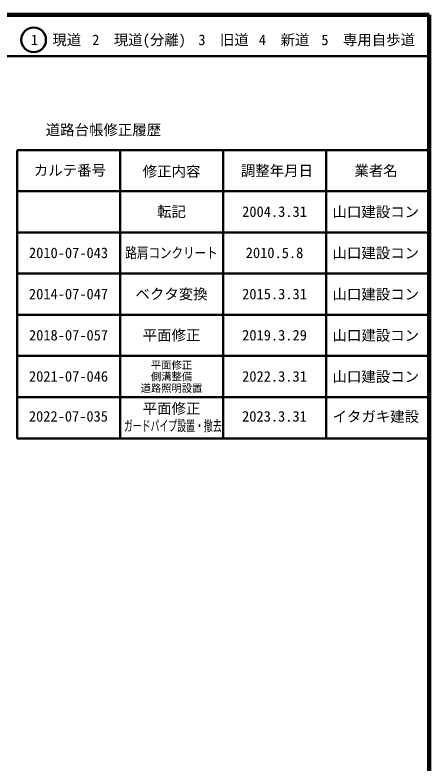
# Model space of a CAD drawing. Units: millimetres, scale not verified. Extents: x 40000 to 680000, y 20000 to 380000.
# Drawn here: x 579500 to 680000, y 198357 to 380000 of the extents above; entities that cross this region are included whole.
import ezdxf
from ezdxf.enums import TextEntityAlignment as Align

# ---------------------------------------------------------------- set-up
doc = ezdxf.new("R2010")
doc.units = ezdxf.units.MM
doc.header["$LTSCALE"] = 1000
for name, color, linetype, lineweight in [('M-TTL', 2, 'Continuous', 140), ('M-TTL-FRAM', 2, 'Continuous', 50), ('M-TTL-LINE', 7, 'Continuous', 50)]:
    doc.layers.add(name, color=color, linetype=linetype, lineweight=lineweight)
doc.layers.add('M-TTL-TXT', color=7, linetype='Continuous')
doc.styles.add('ＭＳ ゴシック', font='')
doc.styles.get('ＭＳ ゴシック').set_extended_font_data('MS Gothic')

msp = doc.modelspace()

# ---------------------------------------------------------------- linework, layer by layer
at = {"layer": 'M-TTL'}
for p, q in [((680000, 380000), (40000, 380000)), ((680000, 20000), (680000, 380000))]:
    msp.add_line(p, q, dxfattribs=at)
at = {"layer": 'M-TTL-FRAM'}
for p, q in [((580000, 347197), (580000, 277197)), ((580000, 347197), (680000, 347197)), ((580000, 277197), (680000, 277197))]:
    msp.add_line(p, q, dxfattribs=at)
at = {"layer": 'M-TTL-LINE'}
for p, q in [((40000, 370000), (680000, 370000)), ((605000, 347197), (605000, 277197)), ((630000, 347197), (630000, 277197)), ((655000, 347197), (655000, 277197)), ((580000, 337197), (680000, 337197)), ((580000, 327197), (680000, 327197)), ((580000, 317197), (680000, 317197)), ((580000, 307197), (680000, 307197)), ((580000, 297197), (680000, 297197)), ((580000, 287197), (680000, 287197))]:
    msp.add_line(p, q, dxfattribs=at)
msp.add_circle((584031, 373958), 3000, dxfattribs=at)

# ---------------------------------------------------------------- texts
at = {"layer": 'M-TTL-TXT', "style": 'ＭＳ ゴシック'}
for s, height, p in [('1\u3000現道', 2566, (589448, 373958)), ('2\u3000現道(分離)', 2566, (609619, 373958)), ('3\u3000旧道', 2566, (630121, 373958)), ('4\u3000新道', 2566, (644824, 373958)), ('5\u3000専用自歩道', 2566, (665228, 373958)), ('道路台帳修正履歴', 2566, (600968, 352113)), ('カルテ番号', 2566, (592839, 342277)), ('修正内容', 2566, (617509, 342023)), ('調整年月日', 2566, (643089, 342197)), ('業者名', 2566, (667134, 342197)), ('転記', 2566, (617500, 332245)), ('2004.3.31', 2566, (642500, 332245)), ('山口建設コン', 2566, (667077, 332189)), ('2010-07-043', 2566, (592500, 322245)), ('2010.5.8', 2566, (642500, 322245)), ('山口建設コン', 2566, (667077, 322189)), ('2014-07-047', 2566, (592500, 312245)), ('ベクタ変換', 2566, (617500, 312245)), ('2015.3.31', 2566, (642500, 312245)), ('山口建設コン', 2566, (667077, 312189)), ('2018-07-057', 2566, (592500, 302245)), ('平面修正', 2566, (617500, 302245)), ('2019.3.29', 2566, (642500, 302245)), ('山口建設コン', 2566, (667077, 302189)), ('平面修正', 1833, (617500, 294994)), ('2021-07-046', 2566, (592500, 292245)), ('側溝整備', 1833, (617500, 292197)), ('2022.3.31', 2566, (642500, 292245)), ('山口建設コン', 2566, (667077, 292189)), ('道路照明設置', 1833, (617500, 289366)), ('平面修正', 2566, (617500, 284447))]:
    msp.add_text(s, height=height, dxfattribs=at).set_placement(p, align=Align.MIDDLE_CENTER)
at = {"layer": 'M-TTL-TXT', "style": 'ＭＳ ゴシック', "width": 0.8}
msp.add_text('路肩コンクリート', height=2566, dxfattribs=at).set_placement((617500, 322245), align=Align.MIDDLE_CENTER)
at = {"layer": 'M-TTL-TXT', "style": 'ＭＳ ゴシック'}
for s, p in [('2022-07-035', (582875, 280495)), ('2023.3.31', (634625, 280495)), ('イタガキ建設', (656577, 280439))]:
    msp.add_text(s, height=2566, dxfattribs=at).set_placement(p, align=Align.BOTTOM_LEFT)
at = {"layer": 'M-TTL-TXT', "style": 'ＭＳ ゴシック', "width": 0.6}
msp.add_text('ガードパイプ設置・撤去', height=2566, dxfattribs=at).set_placement((605950, 278197), align=Align.BOTTOM_LEFT)

doc.saveas('drawing.dxf')
